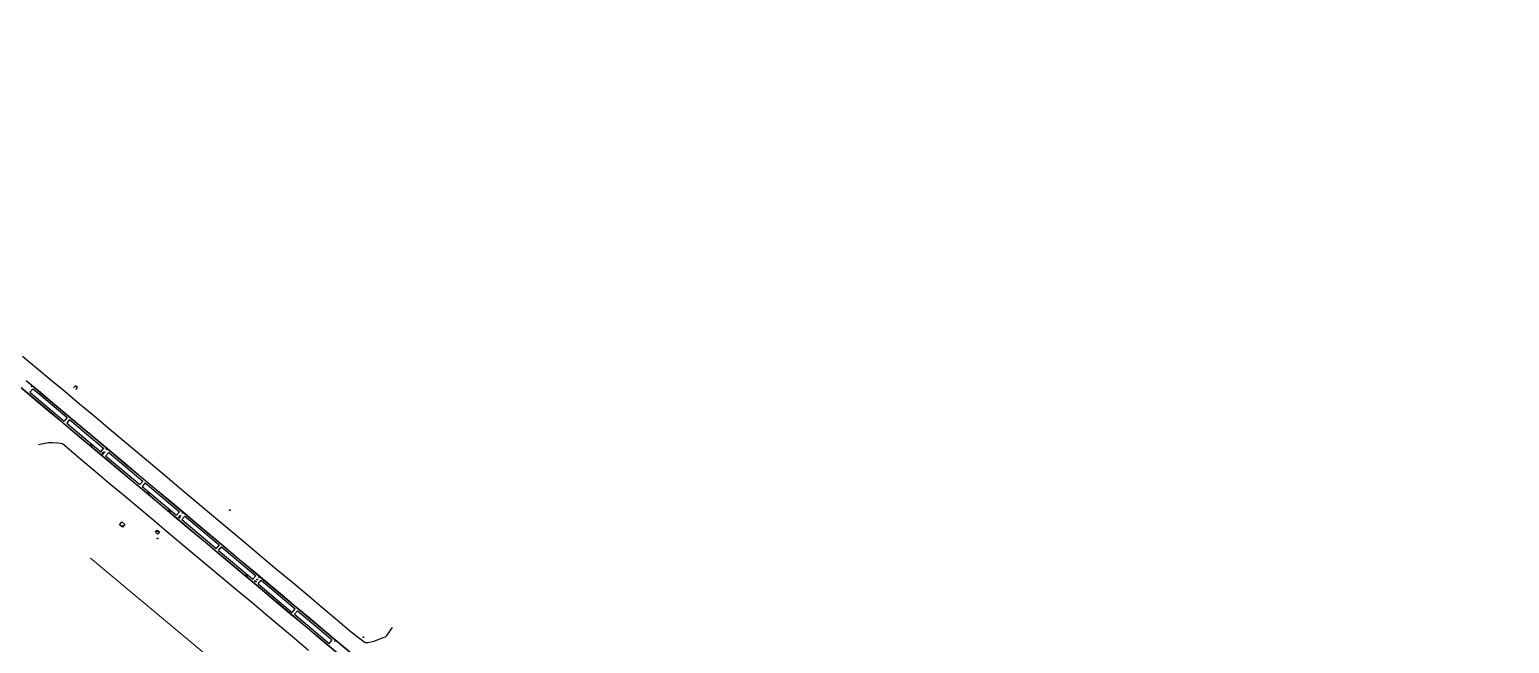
# Model space of a CAD drawing. Header units: metres. Extents: x 565382 to 572500, y 2710622 to 2713609.
# Drawn here: x 566065 to 567061, y 2712525 to 2712939 of the extents above; entities that cross this region are included whole.
import ezdxf

# ---------------------------------------------------------------- set-up
doc = ezdxf.new("R2010")
doc.units = ezdxf.units.M
doc.header["$XCLIPFRAME"] = 0
for name, color, linetype in [('ASPHLT', 12, 'Continuous'), ('CURB STONE', 1, 'Continuous'), ('IRRIGATION CURB STONE', 254, 'Continuous'), ('LIGHT POLE', 40, 'Continuous'), ('MANHOLE', 12, 'Continuous'), ('Sign Board', 7, 'Continuous')]:
    doc.layers.add(name, color=color, linetype=linetype)
doc.layers.add('Fence', color=6, linetype='Continuous', lineweight=0, true_color=0xff00ff)
picture_1 = doc.add_image_def('image7.ecw', size_in_pixel=(141138, 138548))

msp = doc.modelspace()

# ---------------------------------------------------------------- linework, layer by layer
at = {"layer": 'ASPHLT', "color": 254, "flags": 128}
for points in [[(566060.592, 2712719), (566070.157, 2712711.02)], [(566070.157, 2712711.02), (566079.792, 2712703.008)], [(566059.301, 2712697.987), (566068.807, 2712689.98)], [(566063.152, 2712702.608), (566072.663, 2712694.609)], [(566072.663, 2712694.609), (566082.242, 2712686.583)], [(566079.792, 2712703.008), (566089.382, 2712695.008)], [(566089.382, 2712695.008), (566098.922, 2712686.796)], [(566068.807, 2712689.98), (566078.401, 2712681.926)], [(566082.242, 2712686.583), (566091.858, 2712678.489)], [(566098.922, 2712686.796), (566108.624, 2712678.91)], [(566078.401, 2712681.926), (566087.951, 2712673.953)], [(566087.951, 2712673.953), (566097.59, 2712665.8)], [(566091.858, 2712678.489), (566101.403, 2712670.49)], [(566108.624, 2712678.91), (566118.061, 2712670.872)], [(566097.59, 2712665.8), (566107.149, 2712657.835)], [(566101.403, 2712670.49), (566110.991, 2712662.471)], [(566118.061, 2712670.872), (566127.646, 2712662.821)], [(566074.775, 2712659.892), (566071.39, 2712659.151)], [(566078.062, 2712660.5), (566074.775, 2712659.892)], [(566080.876, 2712660.625), (566078.062, 2712660.5)], [(566084.371, 2712660.285), (566080.876, 2712660.625)], [(566087.612, 2712659.804), (566084.371, 2712660.285)], [(566090.398, 2712657.391), (566087.612, 2712659.804)], [(566099.933, 2712649.359), (566090.398, 2712657.391)], [(566107.149, 2712657.835), (566116.691, 2712649.839)], [(566110.991, 2712662.471), (566120.591, 2712654.384)], [(566120.591, 2712654.384), (566130.156, 2712646.348)], [(566127.646, 2712662.821), (566137.186, 2712654.878)], [(566137.186, 2712654.878), (566146.831, 2712646.771)], [(566109.546, 2712641.294), (566099.933, 2712649.359)], [(566116.691, 2712649.839), (566126.27, 2712641.786)], [(566130.156, 2712646.348), (566139.683, 2712638.376)], [(566146.831, 2712646.771), (566156.385, 2712638.687)], [(566119.072, 2712633.23), (566109.546, 2712641.294)], [(566126.27, 2712641.786), (566135.855, 2712633.772)], [(566135.855, 2712633.772), (566145.432, 2712625.728)], [(566139.683, 2712638.376), (566149.329, 2712630.283)], [(566156.385, 2712638.687), (566165.957, 2712630.659)], [(566128.637, 2712625.239), (566119.072, 2712633.23)], [(566138.236, 2712617.158), (566128.637, 2712625.239)], [(566145.432, 2712625.728), (566155.04, 2712617.662)], [(566149.329, 2712630.283), (566158.859, 2712622.35)], [(566165.957, 2712630.659), (566175.588, 2712622.625)], [(566147.809, 2712609.097), (566138.236, 2712617.158)], [(566155.04, 2712617.662), (566164.553, 2712609.674)], [(566158.859, 2712622.35), (566168.503, 2712614.217)], [(566168.503, 2712614.217), (566178.051, 2712606.182)], [(566175.588, 2712622.625), (566185.097, 2712614.572)], [(566185.097, 2712614.572), (566194.713, 2712606.522)], [(566157.302, 2712601.064), (566147.809, 2712609.097)], [(566164.553, 2712609.674), (566174.191, 2712601.588)], [(566178.051, 2712606.182), (566187.567, 2712598.255)], [(566194.713, 2712606.522), (566204.146, 2712598.504)], [(566167, 2712593.096), (566157.302, 2712601.064)], [(566174.191, 2712601.588), (566183.734, 2712593.595)], [(566183.734, 2712593.595), (566193.266, 2712585.579)], [(566187.567, 2712598.255), (566197.217, 2712590.136)], [(566204.146, 2712598.504), (566213.813, 2712590.517)], [(566176.54, 2712585.011), (566167, 2712593.096)], [(566186.109, 2712577.009), (566176.54, 2712585.011)], [(566193.266, 2712585.579), (566202.92, 2712577.524)], [(566197.217, 2712590.136), (566206.778, 2712582.1)], [(566213.813, 2712590.517), (566223.383, 2712582.441)], [(566195.743, 2712569.002), (566186.109, 2712577.009)], [(566202.92, 2712577.524), (566212.5, 2712569.484)], [(566206.778, 2712582.1), (566216.312, 2712574.109)], [(566216.312, 2712574.109), (566225.949, 2712566.005)], [(566223.383, 2712582.441), (566232.998, 2712574.464)], [(566232.998, 2712574.464), (566242.592, 2712566.467)], [(566205.308, 2712560.993), (566195.743, 2712569.002)], [(566212.5, 2712569.484), (566222.088, 2712561.401)], [(566225.949, 2712566.005), (566235.55, 2712557.972)], [(566242.592, 2712566.467), (566252.15, 2712558.347)], [(566214.931, 2712552.986), (566205.308, 2712560.993)], [(566222.088, 2712561.401), (566231.68, 2712553.341)], [(566235.55, 2712557.972), (566245.068, 2712549.998)], [(566252.15, 2712558.347), (566261.694, 2712550.341)], [(566224.476, 2712544.929), (566214.931, 2712552.986)], [(566234.048, 2712536.923), (566224.476, 2712544.929)], [(566231.68, 2712553.341), (566241.286, 2712545.287)], [(566241.286, 2712545.287), (566250.809, 2712537.325)], [(566245.068, 2712549.998), (566254.627, 2712541.96)], [(566261.694, 2712550.341), (566271.317, 2712542.351)], [(566243.659, 2712528.901), (566234.048, 2712536.923)], [(566250.809, 2712537.325), (566260.326, 2712529.306)], [(566254.627, 2712541.96), (566264.149, 2712533.975)], [(566264.149, 2712533.975), (566283.365, 2712517.86)], [(566271.317, 2712542.351), (566280.788, 2712534.283)], [(566280.788, 2712534.283), (566290.687, 2712526.464)], [(566305.965, 2712530.908), (566309.638, 2712536.161)], [(566253.18, 2712520.777), (566243.659, 2712528.901)], [(566260.326, 2712529.306), (566279.494, 2712513.221)], [(566290.687, 2712526.464), (566291.066, 2712526.212)], [(566291.066, 2712526.212), (566293.228, 2712526.197)], [(566293.228, 2712526.197), (566297.27, 2712526.939)], [(566297.27, 2712526.939), (566303.338, 2712529.491)], [(566303.338, 2712529.491), (566305.013, 2712529.929)], [(566305.013, 2712529.929), (566305.965, 2712530.908)]]:
    msp.add_lwpolyline(points, dxfattribs=at)
at = {"layer": 'CURB STONE', "color": 254, "flags": 128}
for points in [[(566059.415, 2712698.121), (566068.938, 2712690.106)], [(566063.064, 2712702.472), (566072.609, 2712694.445)], [(566072.609, 2712694.445), (566082.168, 2712686.418)], [(566068.938, 2712690.106), (566078.526, 2712682.056)], [(566082.168, 2712686.418), (566091.767, 2712678.352)], [(566078.526, 2712682.056), (566088.028, 2712674.056)], [(566088.028, 2712674.056), (566097.696, 2712665.97)], [(566091.767, 2712678.352), (566101.301, 2712670.363)], [(566097.696, 2712665.97), (566107.228, 2712657.968)], [(566101.301, 2712670.363), (566110.86, 2712662.319)], [(566107.228, 2712657.968), (566116.797, 2712649.92)], [(566110.86, 2712662.319), (566120.489, 2712654.28)], [(566120.489, 2712654.28), (566130.053, 2712646.225)], [(566116.797, 2712649.92), (566126.36, 2712641.931)], [(566130.053, 2712646.225), (566139.581, 2712638.252)], [(566126.36, 2712641.931), (566135.901, 2712633.949)], [(566135.901, 2712633.949), (566145.562, 2712625.833)], [(566139.581, 2712638.252), (566149.213, 2712630.172)], [(566145.562, 2712625.833), (566155.14, 2712617.788)], [(566149.213, 2712630.172), (566158.705, 2712622.164)], [(566155.14, 2712617.788), (566164.711, 2712609.766)], [(566158.705, 2712622.164), (566168.392, 2712614.08)], [(566168.392, 2712614.08), (566177.962, 2712606.051)], [(566164.711, 2712609.766), (566174.277, 2712601.733)], [(566177.962, 2712606.051), (566187.448, 2712598.106)], [(566174.277, 2712601.733), (566183.834, 2712593.71)], [(566183.834, 2712593.71), (566193.375, 2712585.695)], [(566187.448, 2712598.106), (566197.1, 2712590.014)], [(566193.375, 2712585.695), (566203.023, 2712577.612)], [(566197.1, 2712590.014), (566206.681, 2712581.964)], [(566203.023, 2712577.612), (566212.61, 2712569.599)], [(566206.681, 2712581.964), (566216.208, 2712573.965)], [(566216.208, 2712573.965), (566225.832, 2712565.885)], [(566212.61, 2712569.599), (566222.172, 2712561.539)], [(566225.832, 2712565.885), (566235.441, 2712557.844)], [(566222.172, 2712561.539), (566231.782, 2712553.493)], [(566235.441, 2712557.844), (566244.953, 2712549.847)], [(566231.782, 2712553.493), (566241.399, 2712545.405)], [(566241.399, 2712545.405), (566250.927, 2712537.434)], [(566244.953, 2712549.847), (566254.533, 2712541.832)], [(566250.927, 2712537.434), (566260.408, 2712529.464)], [(566254.533, 2712541.832), (566264.068, 2712533.841)], [(566264.068, 2712533.841), (566283.267, 2712517.728)], [(566260.408, 2712529.464), (566279.598, 2712513.353)]]:
    msp.add_lwpolyline(points, dxfattribs=at)
at = {"layer": 'Fence', "color": 254}
msp.add_polyline3d([(566106.3581, 2712582.8661, 0), (566199.3697, 2712505.249, 0), (566279.2191, 2712432.5231, 0), (566328.0616, 2712390.914, 0), (566345.6345, 2712367.6144, 0), (566350.8022, 2712347.6995, 0), (566351.0922, 2712328.3186, 0), (566354.3141, 2712316.7924, 0), (566357.3433, 2712311.1572, 0), (566368.5803, 2712299.2237, 0)], dxfattribs=at)
at = {"layer": 'IRRIGATION CURB STONE', "color": 254, "flags": 128}
for points in [[(566065.558, 2712694.633), (566069.764, 2712691.033)], [(566065.56, 2712694.628), (566067.545, 2712696.991)], [(566067.545, 2712696.991), (566071.774, 2712693.457)], [(566071.774, 2712693.457), (566090.693, 2712677.577)], [(566069.764, 2712691.033), (566088.706, 2712675.167)], [(566090.693, 2712677.577), (566088.71, 2712675.162)], [(566092.343, 2712676.192), (566090.371, 2712673.838)], [(566090.371, 2712673.838), (566113.359, 2712654.514)], [(566092.336, 2712676.188), (566115.333, 2712656.844)], [(566113.359, 2712654.514), (566115.343, 2712656.877)], [(566116.637, 2712651.749), (566118.642, 2712654.102)], [(566118.642, 2712654.102), (566141.6845, 2712634.7861)], [(566116.59, 2712651.779), (566139.533, 2712632.543)], [(566139.533, 2712632.543), (566141.6845, 2712634.7861)], [(566143.2269, 2712633.5279), (566141.198, 2712631.137)], [(566143.2269, 2712633.5279), (566166.298, 2712614.139)], [(566141.198, 2712631.137), (566164.305, 2712611.761)], [(566159.6298, 2712619.7429), (566159.6299, 2712619.7429)], [(566164.305, 2712611.761), (566166.283, 2712614.142)], [(566169.849, 2712611.132), (566167.864, 2712608.823)], [(566167.864, 2712608.823), (566190.882, 2712589.469)], [(566169.86, 2712611.163), (566192.928, 2712591.866)], [(566192.928, 2712591.866), (566190.907, 2712589.452)], [(566192.534, 2712588.094), (566194.511, 2712590.414)], [(566192.573, 2712588.105), (566215.623, 2712568.679)], [(566194.511, 2712590.414), (566217.657, 2712571.081)], [(566217.657, 2712571.081), (566215.634, 2712568.7)], [(566219.185, 2712565.69), (566242.145, 2712546.421)], [(566219.226, 2712565.702), (566221.238, 2712568.106)], [(566221.238, 2712568.106), (566244.196, 2712548.777)], [(566242.145, 2712546.421), (566244.134, 2712548.795)], [(566245.85, 2712547.397), (566243.809, 2712545.079)], [(566243.809, 2712545.079), (566267.07, 2712525.531)], [(566245.817, 2712547.447), (566269.071, 2712527.921)], [(566267.07, 2712525.531), (566269.067, 2712527.903)]]:
    msp.add_lwpolyline(points, dxfattribs=at)
at = {"layer": 'LIGHT POLE', "color": 254}
for centre in [(566115.627, 2712654.291), (566166.812, 2712611.339), (566218.585, 2712568.57)]:
    msp.add_circle(centre, 0.2848, dxfattribs=at)
for p in [(566115.627, 2712654.291), (566166.812, 2712611.339), (566218.585, 2712568.57)]:
    msp.add_point(p, dxfattribs=at)
at = {"layer": 'MANHOLE', "color": 254, "flags": 128}
for points in [[(566066.673, 2712698.907), (566066.382, 2712698.555)], [(566066.382, 2712698.555), (566066.702, 2712698.303)], [(566066.992, 2712698.634), (566066.673, 2712698.907)], [(566066.702, 2712698.303), (566066.9881, 2712698.6373)], [(566096.307, 2712699.028), (566094.961, 2712697.671)], [(566097.69, 2712697.757), (566096.307, 2712699.028)], [(566096.468, 2712696.35), (566097.69, 2712697.757)], [(566106.406, 2712658.99), (566106.864, 2712659.728)], [(566107.118, 2712658.34), (566106.406, 2712658.99)], [(566106.864, 2712659.728), (566107.671, 2712659.101)], [(566107.671, 2712659.101), (566107.118, 2712658.34)], [(566114.612, 2712653.96), (566114.141, 2712653.486)], [(566114.141, 2712653.486), (566114.946, 2712652.833)], [(566115.413, 2712653.354), (566114.612, 2712653.96)], [(566114.946, 2712652.833), (566115.413, 2712653.354)], [(566116.806, 2712656.33), (566117.0901, 2712656.6396)], [(566117.145, 2712656.016), (566116.806, 2712656.33)], [(566117.093, 2712656.637), (566117.384, 2712656.37)], [(566117.384, 2712656.37), (566117.145, 2712656.016)], [(566145.624, 2712627.34), (566144.885, 2712626.592)], [(566144.885, 2712626.592), (566145.648, 2712625.888)], [(566146.287, 2712626.623), (566145.624, 2712627.34)], [(566145.648, 2712625.888), (566146.287, 2712626.623)], [(566159.055, 2712614.671), (566159.665, 2712615.396)], [(566159.814, 2712614.015), (566159.055, 2712614.671)], [(566159.665, 2712615.396), (566160.466, 2712614.793)], [(566160.466, 2712614.793), (566159.814, 2712614.015)], [(566168.181, 2712613.258), (566168.446, 2712613.588)], [(566168.446, 2712613.588), (566168.741, 2712613.332)], [(566125.8626, 2712605.4174), (566127.565, 2712607.317)], [(566127.855, 2712603.797), (566125.8626, 2712605.4174)], [(566127.565, 2712607.317), (566129.445, 2712605.539)], [(566129.445, 2712605.539), (566127.855, 2712603.797)], [(566165.531, 2712610.405), (566165.95, 2712610.957)], [(566166.309, 2712609.783), (566165.531, 2712610.405)], [(566165.95, 2712610.957), (566166.823, 2712610.284)], [(566166.823, 2712610.284), (566166.309, 2712609.783)], [(566168.496, 2712613.044), (566168.181, 2712613.258)], [(566168.741, 2712613.332), (566168.496, 2712613.044)], [(566150.236, 2712600.411), (566151.385, 2712601.763)], [(566151.564, 2712599.123), (566150.236, 2712600.411)], [(566151.385, 2712601.763), (566152.761, 2712600.547)], [(566152.761, 2712600.547), (566151.564, 2712599.123)], [(566210.815, 2712571.216), (566211.452, 2712571.944)], [(566210.815, 2712571.216), (566211.628, 2712570.529)], [(566211.452, 2712571.944), (566212.225, 2712571.279)], [(566212.225, 2712571.279), (566211.628, 2712570.529)], [(566216.827, 2712567.382), (566217.307, 2712567.901)], [(566217.593, 2712566.715), (566216.827, 2712567.382)], [(566217.307, 2712567.901), (566218.051, 2712567.247)], [(566218.051, 2712567.247), (566217.593, 2712566.715)], [(566219.83, 2712570.381), (566219.56, 2712570.046)], [(566219.858, 2712569.702), (566219.56, 2712570.046)], [(566220.151, 2712570.098), (566219.83, 2712570.381)], [(566219.858, 2712569.702), (566220.151, 2712570.098)], [(566270.739, 2712527.11), (566271.004, 2712527.452)], [(566271.088, 2712526.794), (566270.739, 2712527.11)], [(566271.004, 2712527.452), (566271.357, 2712527.18)], [(566271.357, 2712527.18), (566271.088, 2712526.794)]]:
    msp.add_lwpolyline(points, dxfattribs=at)
at = {"layer": 'MANHOLE', "color": 254}
for centre in [(566200.292, 2712615.203), (566127.921, 2712604.546), (566151.404, 2712601.101), (566151.449, 2712596.104)]:
    msp.add_circle(centre, 0.3, dxfattribs=at)
at = {"layer": 'Sign Board', "color": 254}
msp.add_circle((566290.154, 2712529.654), 0.2, dxfattribs=at)
msp.add_point((566290.154, 2712529.654), dxfattribs=at)

# ---------------------------------------------------------------- pictures from other files: only their frames are drawn
image = msp.add_image(picture_1, insert=(535375.155, 2678558.89), size_in_units=(64920.8832, 63729.5308), dxfattribs=dict(fade=70))
image.set_boundary_path([(65235.0298, 62347.83188), (74870.3127, 68841.8064)])

doc.saveas('drawing.dxf')
